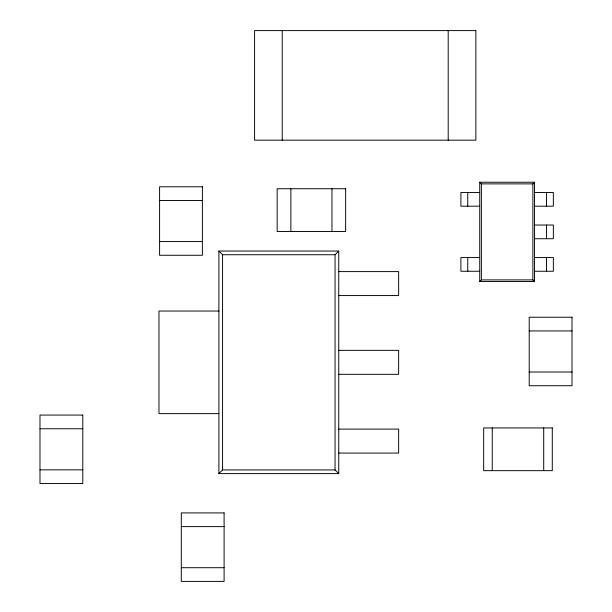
<?xml version="1.0" encoding="UTF-8"?>
<svg xmlns="http://www.w3.org/2000/svg" width="612" height="612" viewBox="0 0 612 612"><rect width="100%" height="100%" fill="white"/><g stroke="black" fill="none" stroke-linecap="round" stroke-linejoin="round"><path stroke-width="0.92" d="M338.734 473.612L335.055 469.939L335.055 254.73L338.734 251.058L218.897 251.058L218.897 473.612L338.734 473.612L338.734 251.058M218.897 473.612L222.569 469.939L222.569 254.73L218.897 251.058M534.513 281.528L532.876 279.891L532.876 183.875L534.513 182.231L479.732 182.231L479.732 281.528L534.513 281.528L534.513 182.231M479.732 281.528L481.369 279.891L481.369 183.875L479.732 182.231M481.369 183.875L532.876 183.875M479.732 192.505L460.897 192.505L460.897 206.198L479.732 206.198M534.513 192.505L553.347 192.505L553.347 206.198L534.513 206.198M159.594 200.484L202.388 200.484M534.513 225.032L553.347 225.032L553.347 238.726L534.513 238.726M159.594 241.572L202.388 241.572M222.569 254.73L335.055 254.73M479.732 257.56L460.897 257.56L460.897 271.254L479.732 271.254M534.513 257.56L553.347 257.56L553.347 271.254L534.513 271.254M338.734 271.598L398.649 271.598L398.649 295.565L338.734 295.565M481.369 279.891L532.876 279.891M218.897 311.041L158.975 311.041L158.975 413.628L218.897 413.628M529.212 330.939L572.006 330.939M338.734 350.347L398.649 350.347L398.649 374.315L338.734 374.315M529.212 372.027L572.006 372.027M39.994 428.76L82.788 428.76M338.734 429.104L398.649 429.104L398.649 453.071L338.734 453.071M39.994 469.848L82.788 469.848M222.569 469.939L335.055 469.939M181.297 526.618L224.099 526.618M181.297 567.707L224.099 567.707M546.501 192.505L546.501 206.198M546.501 225.032L546.501 238.726M546.501 257.56L546.501 271.254M543.708 427.941L543.708 470.666M492.247 427.941L492.247 470.666M467.752 192.505L467.752 206.198M467.752 257.56L467.752 271.254M448.206 30.6L448.206 140.171M331.956 188.741L331.956 231.535M290.868 188.741L290.868 231.535M282.239 30.6L282.239 140.171M475.861 30.6L254.584 30.6L254.584 140.171L475.861 140.171L475.861 30.6M202.388 186.79L159.594 186.79L159.594 255.265L202.388 255.265L202.388 186.79M345.65 188.741L277.167 188.741L277.167 231.535L345.65 231.535L345.65 188.741M572.006 317.238L529.212 317.238L529.212 385.721L572.006 385.721L572.006 317.238M82.788 415.066L39.994 415.066L39.994 483.541L82.788 483.541L82.788 415.066M552.284 427.941L483.671 427.941L483.671 470.666L552.284 470.666L552.284 427.941M224.099 512.917L181.297 512.917L181.297 581.4L224.099 581.4L224.099 512.917"/></g></svg>
